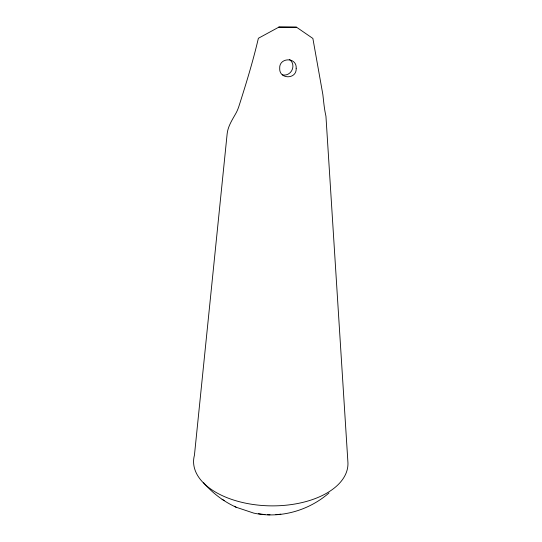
<?xml version="1.0" encoding="UTF-8"?>
<svg xmlns="http://www.w3.org/2000/svg" width="542" height="542" viewBox="0 0 542 542"><rect width="100%" height="100%" fill="white"/><g stroke="black" fill="none" stroke-linecap="round" stroke-linejoin="round"><path stroke-width="0.81" d="M278.934 27.1L258.378 38.279C253.128 60.833 246.339 82.94 239.327 104.979A34.769 17.635 -88.2 0 1 235.16 114.613C231.719 120.649 227.877 126.794 227.145 133.84L194.436 455.239A77.201 43.191 1.1 0 0 266.047 505.72A77.201 43.191 1.1 0 0 347.93 462.522L325.945 116.212L325.322 113.217A33.902 4.424 87.4 0 1 323.899 103.868L322.856 94.545L312.876 38.448L296.521 27.202L278.934 27.1L296.521 27.202M329.028 492.949C308.689 510.652 280.261 518.829 253.744 513.111L236.109 507.224C223.534 501.465 212.552 493.125 203.535 482.658M222.064 499.284L224.415 500.618M234.347 506.221L236.109 507.224M280.824 514.141A42.859 25.352 1.1 0 1 275.898 514.643M269.997 514.785A42.859 25.352 1.1 0 1 267.491 514.704M264.991 514.534A42.859 25.352 1.1 0 1 258.378 513.647M282.321 74.803A8.387 7.866 -54.3 0 0 288.493 73.936C293.026 71.381 294.523 64.667 290.898 60.718A8.462 7.961 -59.6 0 0 289.286 59.369M296.169 68.251C296.989 79.599 279.028 79.579 279.706 68.333C278.995 57.228 296.989 56.917 296.169 68.251"/></g></svg>
